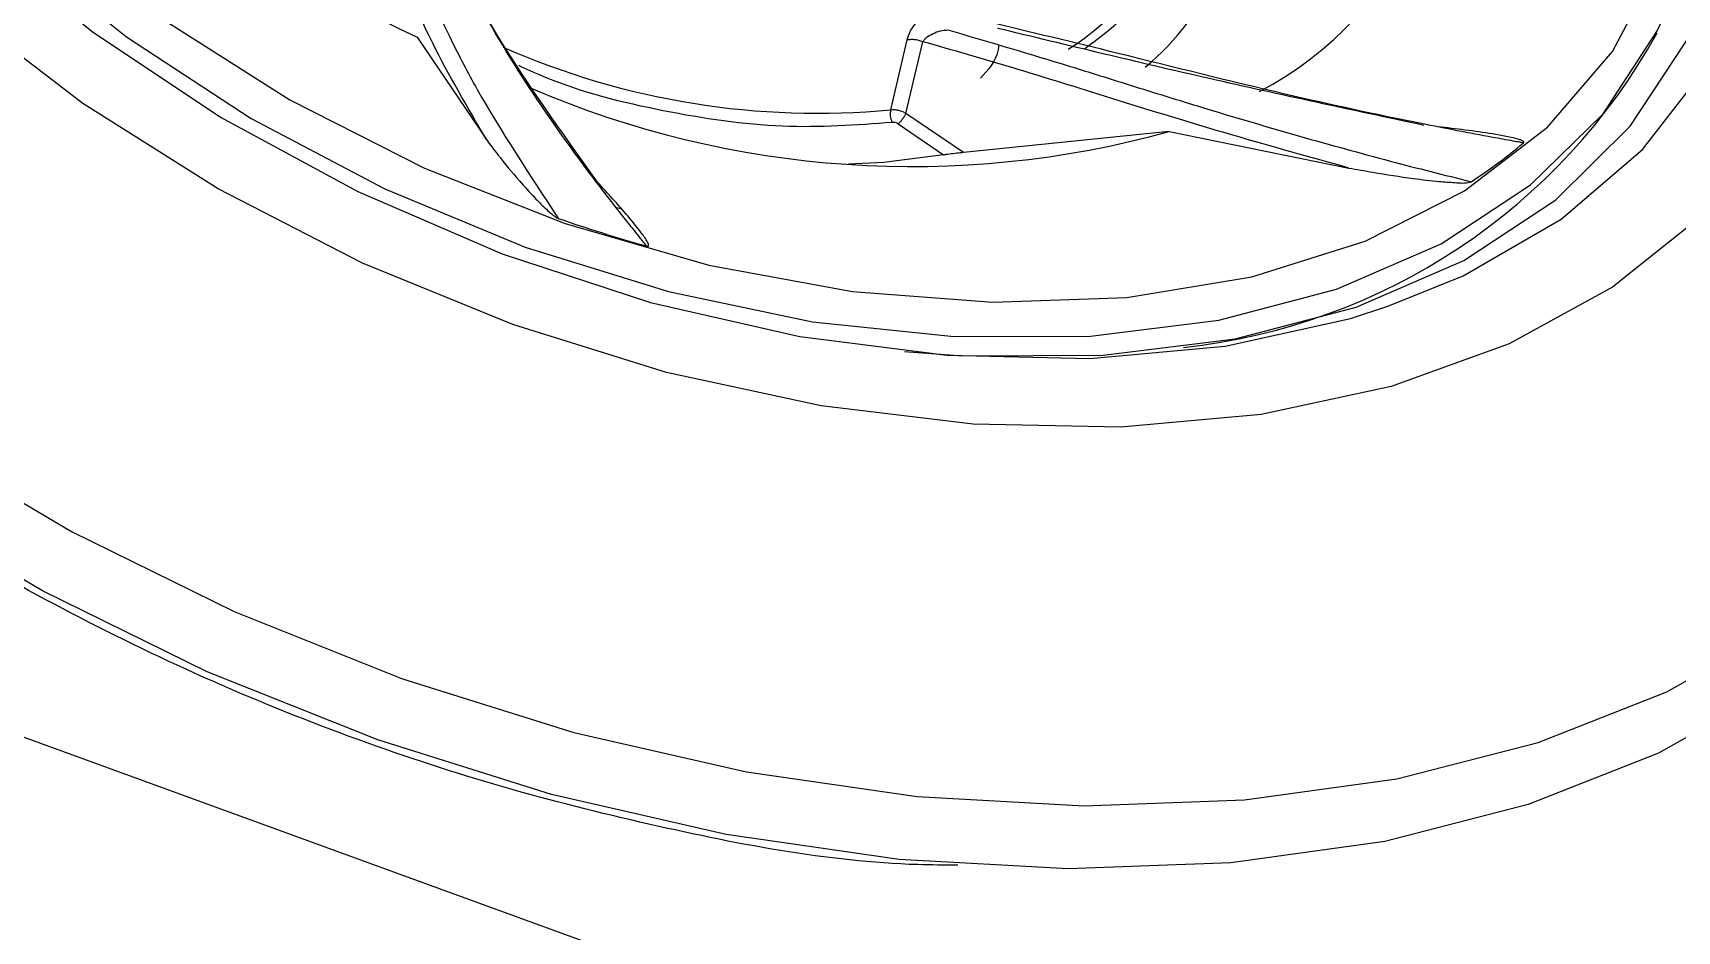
# Model space of a CAD drawing. Header units: inches. Extents: x 2 to 86, y -22 to 129.
# Drawn here: x 54.142 to 55.202, y 38.927 to 39.505 of the extents above; entities that cross this region are included whole.
import ezdxf

# ---------------------------------------------------------------- set-up
doc = ezdxf.new("R2010")
doc.units = ezdxf.units.IN
doc.header["$MEASUREMENT"] = 0
doc.layers.add('BDIM_CYAN', color=4, linetype='Continuous')

# ---------------------------------------------------------------- blocks, each defined once
blk = doc.blocks.new('2026 RHYTHM')
at = {"layer": 'BDIM_CYAN', "color": 3}
blk.add_line((49.1528, 39.0163), (54.7001, 36.9972), dxfattribs=at)
at = {"layer": 'BDIM_CYAN'}
for p, q in [((52.0166, 38.5172), (52.0612, 38.4512)), ((52.3218, 38.4704), (52.3324, 38.5155)), ((52.3315, 38.4681), (52.3425, 38.5143)), ((52.3687, 38.4428), (52.3315, 38.4681)), ((52.3265, 38.4614), (52.3557, 38.4413)), ((52.5011, 38.4564), (52.3687, 38.4428)), ((52.5011, 38.4564), (52.6168, 38.4329)), ((52.148, 38.4066), (52.1451, 38.4072))]:
    blk.add_line(p, q, dxfattribs=at)
at = {"layer": 'BDIM_CYAN', "flags": 128}
for points in [[(52.8431, 38.4011), (52.7868, 38.3562), (52.7201, 38.3197), (52.6441, 38.2922), (52.5603, 38.2742), (52.47, 38.266), (52.3749, 38.2679), (52.2768, 38.2797), (52.1773, 38.3012), (52.0782, 38.332), (51.9813, 38.3717), (51.8884, 38.4195), (51.8011, 38.4745), (51.7209, 38.5358)], [(52.6421, 38.3438), (52.6905, 38.3635), (52.7536, 38.4), (52.806, 38.4448), (52.8466, 38.4971)], [(51.6942, 38.2576), (51.7939, 38.1987), (51.8987, 38.1472), (52.0071, 38.1039), (52.1176, 38.0692), (52.2287, 38.0438), (52.3387, 38.028), (52.4463, 38.0219), (52.5497, 38.0258), (52.6477, 38.0394), (52.7388, 38.0628), (52.8217, 38.0954), (52.8953, 38.1369)], [(52.891, 38.0978), (52.8164, 38.0558), (52.7324, 38.0228), (52.6401, 37.9991), (52.5409, 37.9853), (52.4361, 37.9814), (52.3272, 37.9875), (52.2156, 38.0036), (52.1031, 38.0293), (51.9912, 38.0644), (51.8814, 38.1083), (51.7752, 38.1605), (51.6743, 38.2202)], [(51.5695, 39.0901), (51.5538, 39.0448), (51.5448, 38.9812), (51.5489, 38.9141), (51.5663, 38.845), (51.5965, 38.7752), (51.6388, 38.7062), (51.6925, 38.6394), (51.7564, 38.576), (51.8293, 38.5175), (51.9097, 38.4649), (51.9958, 38.4195), (52.0861, 38.382), (52.1785, 38.3533), (52.2713, 38.3339), (52.3626, 38.3243), (52.4505, 38.3246), (52.5332, 38.3348), (52.609, 38.3548), (52.6764, 38.384), (52.734, 38.422), (52.7807, 38.4679), (52.8154, 38.5209), (52.8219, 38.5344)], [(51.6176, 38.7843), (51.6605, 38.7155), (51.7149, 38.6489), (51.7797, 38.5861), (51.8534, 38.5284), (51.9346, 38.4769), (52.0214, 38.4329), (52.112, 38.3971), (52.2045, 38.3704), (52.297, 38.3534), (52.3874, 38.3464), (52.4738, 38.3495), (52.5543, 38.3628), (52.6274, 38.3858), (52.6913, 38.4182), (52.7448, 38.4592), (52.7867, 38.508), (52.8161, 38.5635), (52.8323, 38.6245), (52.8352, 38.6898), (52.8244, 38.7579), (52.8004, 38.8274), (52.7882, 38.8533)], [(51.5922, 38.7461), (51.6116, 38.717), (51.6668, 38.6477), (51.7325, 38.5818), (51.8073, 38.5208), (51.8898, 38.4657), (51.9784, 38.4177), (52.0714, 38.3776), (52.1669, 38.3463), (52.2631, 38.3244), (52.3581, 38.3123), (52.4501, 38.3102), (52.5373, 38.3181), (52.618, 38.336), (52.6421, 38.3438)], [(52.3306, 38.3148), (52.3682, 38.312), (52.4586, 38.3123), (52.5436, 38.3228), (52.6216, 38.3433), (52.691, 38.3734), (52.7502, 38.4125), (52.7982, 38.4598), (52.834, 38.5142), (52.8406, 38.5282)], [(52.3557, 38.4413), (52.3172, 38.4365), (52.2945, 38.4354)]]:
    blk.add_lwpolyline(points, dxfattribs=at)
at = {"layer": 'BDIM_CYAN'}
for centre, radius, start, end in [((52.2689, 39.0636), 0.6018, 204.1922, 245.2153), ((52.4522, 38.6857), 0.23, 297.775, 13.8445), ((52.3724, 38.6338), 0.1769, 309.8153, 0.7458), ((52.3481, 38.6504), 0.1661, 301.9341, 339.8208), ((52.468, 38.7123), 0.3972, 276.1069, 331.0339), ((52.2742, 38.9699), 0.5017, 246.2343, 275.4491), ((52.3353, 39.056), 0.6221, 246.7799, 285.4566), ((52.3314, 38.4675), 0.01, 162.9052, 209.8396), ((52.5065, 38.7136), 0.3459, 303.1655, 310.1135), ((52.4373, 39.3519), 1.007, 250.8814, 254.2885)]:
    blk.add_arc(centre, radius, start, end, dxfattribs=at)
for points, knots in [([(52.4465, 38.5096), (52.4572, 38.5177), (52.4831, 38.537), (52.5079, 38.5782), (52.5137, 38.613), (52.5166, 38.6303)], [0, 0, 0, 0, 0.263653, 0.636103, 1, 1, 1, 1]), ([(52.0612, 38.4512), (52.0488, 38.4724), (52.0262, 38.5113), (52.0075, 38.5555), (51.997, 38.5872), (51.9942, 38.6008), (51.9927, 38.6075)], [0, 0, 0, 0, 0.318533, 0.584798, 0.795469, 1, 1, 1, 1]), ([(52.0049, 38.6077), (52.0061, 38.6021), (52.0084, 38.5914), (52.0152, 38.5696), (52.0248, 38.5445), (52.0383, 38.5153), (52.0622, 38.4693), (52.0888, 38.4289), (52.1075, 38.4005)], [0, 0, 0, 0, 0.134858, 0.259599, 0.404069, 0.533562, 0.672142, 1, 1, 1, 1]), ([(52.1646, 38.3825), (52.1641, 38.3832), (52.1628, 38.3848), (52.1587, 38.3899), (52.1461, 38.4056), (52.1186, 38.4411), (52.0801, 38.4962), (52.0475, 38.5536), (52.0363, 38.5797), (52.0312, 38.5915)], [0, 0, 0, 0, 0.007325, 0.019566, 0.058651, 0.192116, 0.441769, 0.746986, 1, 1, 1, 1]), ([(52.1328, 38.4238), (52.1098, 38.456), (52.0635, 38.521), (52.045, 38.5614), (52.0357, 38.5818)], [0, 0, 0, 0, 0.495173, 1, 1, 1, 1]), ([(52.3324, 38.5155), (52.3329, 38.5172), (52.3337, 38.5207), (52.3363, 38.5241), (52.3376, 38.5259)], [0, 0, 0, 0, 0.459352, 1, 1, 1, 1]), ([(52.3425, 38.5143), (52.3428, 38.5148), (52.3434, 38.5158), (52.3455, 38.5177), (52.3489, 38.5197), (52.3537, 38.5215), (52.357, 38.5218), (52.3586, 38.5219)], [0, 0, 0, 0, 0.111469, 0.230184, 0.482262, 0.743373, 1, 1, 1, 1]), ([(52.3586, 38.5219), (52.3826, 38.5149), (52.4162, 38.505), (52.4623, 38.4906), (52.4936, 38.4808), (52.5345, 38.4682), (52.5847, 38.4534), (52.642, 38.4376), (52.6784, 38.4284), (52.6957, 38.4241)], [0, 0, 0, 0, 0.229238, 0.322198, 0.414546, 0.50635, 0.67863, 0.847274, 1, 1, 1, 1]), ([(52.7294, 38.4491), (52.7286, 38.4492), (52.7264, 38.4496), (52.7198, 38.4508), (52.6989, 38.4546), (52.6505, 38.4639), (52.5693, 38.4814), (52.473, 38.5058), (52.4116, 38.5205), (52.3838, 38.5272)], [0, 0, 0, 0, 0.007325, 0.019566, 0.05865, 0.192116, 0.441769, 0.746986, 1, 1, 1, 1]), ([(52.6653, 38.4604), (52.6189, 38.4703), (52.5251, 38.4903), (52.4357, 38.512), (52.3906, 38.5229)], [0, 0, 0, 0, 0.495173, 1, 1, 1, 1]), ([(52.3324, 38.5155), (52.3332, 38.5157), (52.3349, 38.5159), (52.3375, 38.5158), (52.3402, 38.5152), (52.3418, 38.5146), (52.3425, 38.5143)], [0, 0, 0, 0, 0.245337, 0.5, 0.754663, 1, 1, 1, 1]), ([(52.6168, 38.4329), (52.5919, 38.4399), (52.5406, 38.4541), (52.4676, 38.4766), (52.4005, 38.4977), (52.3616, 38.5088), (52.3425, 38.5143)], [0, 0, 0, 0, 0.262316, 0.539411, 0.773759, 1, 1, 1, 1]), ([(52.3913, 38.5121), (52.3912, 38.5109), (52.3902, 38.5025), (52.3844, 38.4961), (52.3795, 38.4907)], [0, 0, 0, 0, 0.14982, 1, 1, 1, 1]), ([(52.0818, 38.4991), (52.087, 38.4967), (52.1171, 38.483), (52.1754, 38.4687), (52.2524, 38.4573), (52.2994, 38.4608), (52.3227, 38.4625)], [0, 0, 0, 0, 0.066378, 0.379986, 0.693594, 1, 1, 1, 1]), ([(52.3218, 38.4704), (52.3226, 38.4705), (52.3241, 38.4706), (52.3267, 38.4702), (52.3293, 38.4694), (52.3308, 38.4685), (52.3315, 38.4681)], [0, 0, 0, 0, 0.245118, 0.499544, 0.75421, 1, 1, 1, 1]), ([(52.3315, 38.4681), (52.3312, 38.4675), (52.3308, 38.4666), (52.3299, 38.4653), (52.3292, 38.4643), (52.3285, 38.4634), (52.3276, 38.4623), (52.3269, 38.4618), (52.3265, 38.4614)], [0, 0, 0, 0, 0.250263, 0.382232, 0.514843, 0.645287, 0.771015, 1, 1, 1, 1]), ([(52.3227, 38.4625), (52.323, 38.4625), (52.3236, 38.4626), (52.3246, 38.4624), (52.3257, 38.462), (52.3262, 38.4616), (52.3265, 38.4614)], [0, 0, 0, 0, 0.244745, 0.492429, 0.744713, 1, 1, 1, 1]), ([(52.7294, 38.4491), (52.7294, 38.4491), (52.7296, 38.4493), (52.7296, 38.4495), (52.7295, 38.4497), (52.7293, 38.45), (52.7285, 38.4506), (52.7248, 38.452), (52.7095, 38.4551), (52.692, 38.4575), (52.6773, 38.4591), (52.6745, 38.4594)], [0, 0, 0, 0, 0.006388, 0.012838, 0.018678, 0.02506, 0.035973, 0.070053, 0.226769, 0.84844, 1, 1, 1, 1]), ([(52.0612, 38.4512), (52.0636, 38.448), (52.0702, 38.4392), (52.0805, 38.4267), (52.0909, 38.4152), (52.0978, 38.4081), (52.1023, 38.4041), (52.105, 38.4019), (52.1066, 38.4008), (52.1073, 38.4005), (52.1075, 38.4005)], [0, 0, 0, 0, 0.191793, 0.51957, 0.729701, 0.856735, 0.930021, 0.970711, 0.992633, 1, 1, 1, 1]), ([(52.3687, 38.4428), (52.3673, 38.4427), (52.3643, 38.4424), (52.3601, 38.4419), (52.3571, 38.4415), (52.3561, 38.4413), (52.3557, 38.4413)], [0, 0, 0, 0, 0.355757, 0.72292, 0.916269, 1, 1, 1, 1]), ([(52.6168, 38.4329), (52.622, 38.432), (52.6359, 38.4295), (52.6554, 38.4265), (52.6731, 38.4243), (52.685, 38.4236), (52.6926, 38.4229), (52.6954, 38.424), (52.6957, 38.4241)], [0, 0, 0, 0, 0.191797, 0.519052, 0.729035, 0.856173, 0.983899, 1, 1, 1, 1]), ([(52.1646, 38.3825), (52.1648, 38.3825), (52.165, 38.3825), (52.1653, 38.3825), (52.1656, 38.3825), (52.1657, 38.3828), (52.1658, 38.3834), (52.1648, 38.386), (52.1575, 38.3962), (52.146, 38.4094), (52.1361, 38.4202), (52.1328, 38.4238)], [0, 0, 0, 0, 0.005501, 0.011055, 0.016084, 0.02158, 0.030977, 0.060324, 0.195274, 0.730604, 1, 1, 1, 1]), ([(52.3649, 37.9837), (52.3563, 37.9838), (52.2907, 37.984), (52.1886, 38.0037), (52.066, 38.0346), (51.9401, 38.0765), (51.7859, 38.145), (51.6443, 38.2327), (51.5422, 38.3109), (51.4968, 38.3526), (51.4741, 38.3735)], [0, 0, 0, 0, 0.028011, 0.214459, 0.311674, 0.408909, 0.60723, 0.805551, 0.902765, 1, 1, 1, 1])]:
    blk.add_open_spline(points, degree=3, knots=knots, dxfattribs=at)

msp = doc.modelspace()

# ---------------------------------------------------------------- block references
msp.add_blockref('2026 RHYTHM', (2.3733, 0.9854))

doc.saveas('drawing.dxf')
